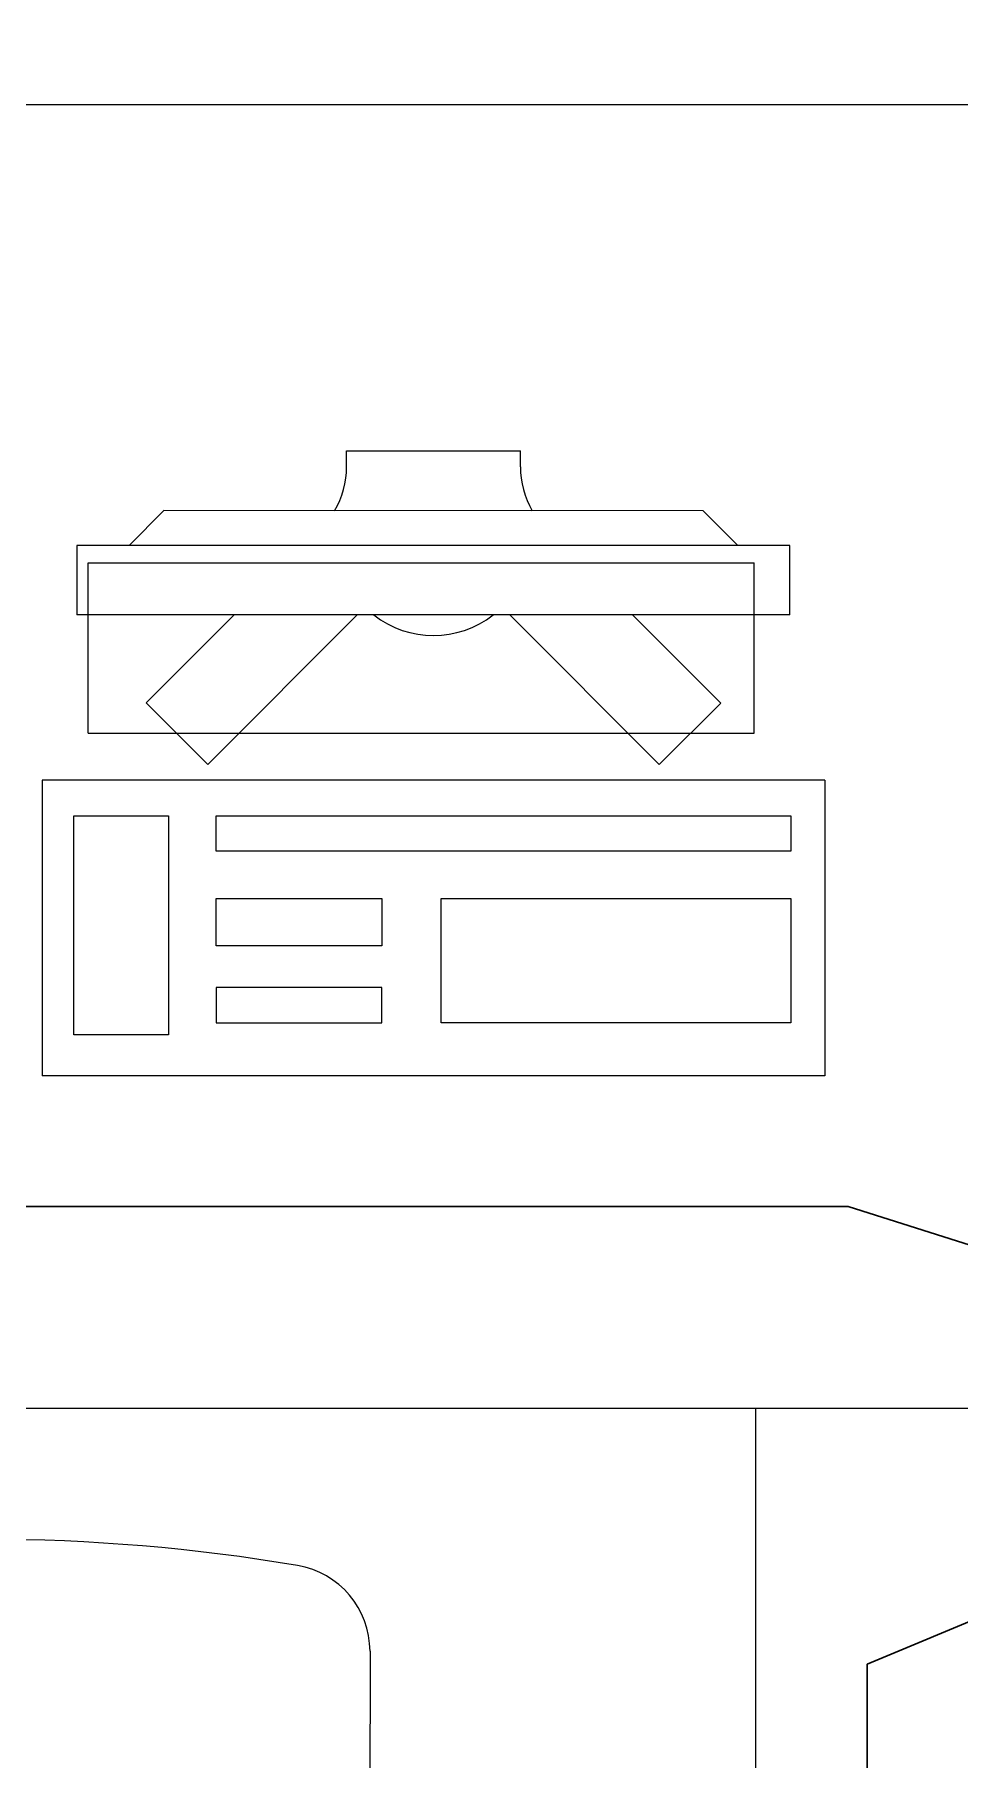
# Model space of a CAD drawing. Header units: metres. Extents: x 75097 to 220695, y -1557923 to -1361206.
# Drawn here: x 111602 to 112134, y -1425725 to -1424732 of the extents above; entities that cross this region are included whole.
import ezdxf

# ---------------------------------------------------------------- set-up
doc = ezdxf.new("R2010")
doc.units = ezdxf.units.M
doc.layers.get('0').update_dxf_attribs({"lineweight": 0})
doc.layers.add('A-100 - Copy$0$Medical Equipment and Furniture', color=8, linetype='Continuous', lineweight=0)
doc.layers.add('E-LG', color=245, linetype='Continuous', lineweight=30)

# ---------------------------------------------------------------- blocks, each defined once
blk = doc.blocks.new('A-100 - Copy$0$ITCWLS1-P')
for p, q in [((-0.17, 0.45), (-0.17, 0)), ((-0.17, 0.45), (0, 0.45)), ((0, 0.45), (0, 0)), ((-0.26509, 0.43, 0), (-0.30509, 0.43, 0)), ((-0.30509, 0.43, 0), (-0.30509, 0.02, 0)), ((-0.26509, 0.43, 0), (-0.26509, 0.02, 0)), ((-0.14957, 0.43047), (-0.12914, 0.43047)), ((-0.12914, 0.43047), (-0.12914, 0.40893)), ((-0.197, 0.40939), (-0.295, 0.40939)), ((-0.295, 0.02639), (-0.295, 0.40939)), ((-0.197, 0.02639), (-0.197, 0.40939)), ((-0.32509, 0.38, 0), (-0.30509, 0.4, 0)), ((-0.32509, 0.38, 0), (-0.32509, 0.07, 0)), ((-0.35032, 0.275), (-0.35961, 0.275)), ((-0.35961, 0.175), (-0.35961, 0.275)), ((-0.35032, 0.175), (-0.35961, 0.175)), ((-0.32509, 0.07, 0), (-0.30509, 0.05, 0)), ((-0.30509, 0.02, 0), (-0.26509, 0.02, 0)), ((-0.197, 0.02639), (-0.295, 0.02639)), ((-0.17, 0), (0, 0))]:
    blk.add_line(p, q)
at = {"extrusion": (2.48281e-10, 3.18408e-10, -1)}
for p, q in [((-0.26509, 0.33952), (-0.21443, 0.39019)), ((-0.17907, 0.35483), (-0.21443, 0.39019)), ((-0.26509, 0.26881), (-0.17907, 0.35483))]:
    blk.add_line(p, q, dxfattribs=at)
at = {"extrusion": (2.48281e-10, -3.18408e-10, -1)}
for p, q in [((-0.26509, 0.18119), (-0.17907, 0.09517)), ((-0.26509, 0.11048), (-0.21443, 0.05981)), ((-0.17907, 0.09517), (-0.21443, 0.05981))]:
    blk.add_line(p, q, dxfattribs=at)
for points in [[(-0.12914, 0.40893), (-0.12914, 0.09996), (-0.14957, 0.09996), (-0.14957, 0.43047)], [(-0.14957, 0.09997), (-0.14957, 0.09997), (-0.14957, 0.09997), (-0.14957, 0.09997), (-0.14957, 0.09997), (-0.14957, 0.09997), (-0.14957, 0.09997), (-0.14957, 0.09997), (-0.14957, 0.09997)], [(-0.14957, 0.09997), (-0.14957, 0.09997), (-0.14957, 0.09997), (-0.14957, 0.09997), (-0.14957, 0.09997), (-0.14957, 0.09997), (-0.14957, 0.09997), (-0.14957, 0.09997), (-0.14957, 0.09997), (-0.14957, 0.09997), (-0.14957, 0.09997), (-0.14957, 0.09997), (-0.14957, 0.09997), (-0.14957, 0.09997), (-0.14957, 0.09997), (-0.14957, 0.09997), (-0.14957, 0.09997), (-0.14957, 0.09997)], [(-0.14957, 0.09996), (-0.14957, 0.09996), (-0.14957, 0.09996), (-0.14957, 0.09996), (-0.14957, 0.09996), (-0.14957, 0.09996), (-0.14957, 0.09996), (-0.14957, 0.09996), (-0.14957, 0.09996), (-0.14957, 0.09996)], [(-0.14957, 0.09996), (-0.14957, 0.09996), (-0.14957, 0.09996), (-0.14957, 0.09996), (-0.14957, 0.09996), (-0.14957, 0.09996), (-0.14957, 0.09996)], [(-0.14957, 0.09997), (-0.14957, 0.09997), (-0.14957, 0.09997), (-0.14957, 0.09997), (-0.14957, 0.09997), (-0.14957, 0.09997), (-0.14957, 0.09997), (-0.14957, 0.09997), (-0.14957, 0.09997), (-0.14957, 0.09997)], [(-0.14957, 0.09997), (-0.14957, 0.09997), (-0.14957, 0.09997), (-0.14957, 0.09997), (-0.14957, 0.09997), (-0.14957, 0.09997), (-0.14957, 0.09997), (-0.14957, 0.09997), (-0.14957, 0.09997), (-0.14957, 0.09997), (-0.14957, 0.09997), (-0.14957, 0.09997), (-0.14957, 0.09997), (-0.14957, 0.09997), (-0.14957, 0.09997)], [(-0.14957, 0.09997), (-0.14957, 0.09997), (-0.14957, 0.09997), (-0.14957, 0.09997), (-0.14957, 0.09997), (-0.14957, 0.09997), (-0.14957, 0.09997), (-0.14957, 0.09997), (-0.14957, 0.09997), (-0.14957, 0.09997)], [(-0.14957, 0.09997), (-0.14957, 0.09997), (-0.14957, 0.09997), (-0.14957, 0.09997), (-0.14957, 0.09997), (-0.14957, 0.09997), (-0.14957, 0.09997), (-0.14957, 0.09997), (-0.14957, 0.09997), (-0.14957, 0.09997)], [(-0.14957, 0.09996), (-0.14957, 0.09996), (-0.14957, 0.09996), (-0.14957, 0.09996), (-0.14957, 0.09996), (-0.14957, 0.09996), (-0.14957, 0.09996), (-0.14957, 0.09996), (-0.14957, 0.09996), (-0.14957, 0.09996), (-0.14957, 0.09996), (-0.14957, 0.09996), (-0.14957, 0.09996), (-0.14957, 0.09996), (-0.14957, 0.09996), (-0.14957, 0.09996), (-0.14957, 0.09996), (-0.14957, 0.09996), (-0.14957, 0.09997), (-0.14957, 0.09997), (-0.14957, 0.09997), (-0.14957, 0.09997), (-0.14957, 0.09997), (-0.14957, 0.09997), (-0.14957, 0.09997), (-0.14957, 0.09997), (-0.14957, 0.09997), (-0.14957, 0.09997), (-0.14957, 0.09997), (-0.14957, 0.09997), (-0.14957, 0.09997), (-0.14957, 0.09997), (-0.14956, 0.09997), (-0.14956, 0.09997), (-0.14956, 0.09997), (-0.14956, 0.09996), (-0.14956, 0.09996), (-0.14956, 0.09996), (-0.14956, 0.09996), (-0.14956, 0.09996), (-0.14956, 0.09996), (-0.14956, 0.09996), (-0.14956, 0.09996), (-0.14956, 0.09996), (-0.14956, 0.09996), (-0.14956, 0.09996), (-0.14956, 0.09996), (-0.14956, 0.09996), (-0.14957, 0.09996), (-0.14957, 0.09996), (-0.14957, 0.09996), (-0.14957, 0.09996), (-0.14957, 0.09996), (-0.14957, 0.09996)], [(-0.14957, 0.09996), (-0.14957, 0.09996), (-0.14957, 0.09996), (-0.14957, 0.09996), (-0.14957, 0.09996), (-0.14957, 0.09996), (-0.14957, 0.09996), (-0.14957, 0.09996), (-0.14957, 0.09996), (-0.14957, 0.09996), (-0.14957, 0.09997), (-0.14957, 0.09997), (-0.14957, 0.09997), (-0.14957, 0.09996), (-0.14957, 0.09996), (-0.14957, 0.09996), (-0.14957, 0.09996), (-0.14957, 0.09996), (-0.14957, 0.09996), (-0.14957, 0.09997), (-0.14957, 0.09997), (-0.14957, 0.09997), (-0.14957, 0.09997), (-0.14957, 0.09997), (-0.14957, 0.09997), (-0.14957, 0.09997), (-0.14957, 0.09997), (-0.14957, 0.09997), (-0.14957, 0.09997), (-0.14957, 0.09997), (-0.14957, 0.09997), (-0.14957, 0.09997), (-0.14957, 0.09997), (-0.14957, 0.09997), (-0.14957, 0.09997), (-0.14957, 0.09997), (-0.14957, 0.09997), (-0.14957, 0.09997), (-0.14957, 0.09997), (-0.14957, 0.09997), (-0.14957, 0.09997), (-0.14957, 0.09997), (-0.14957, 0.09997), (-0.14957, 0.09997), (-0.14957, 0.09997), (-0.14957, 0.09997), (-0.14957, 0.09997), (-0.14957, 0.09997), (-0.14957, 0.09997), (-0.14957, 0.09997), (-0.14957, 0.09997), (-0.14957, 0.09997), (-0.14957, 0.09997), (-0.14957, 0.09997), (-0.14957, 0.09997), (-0.14957, 0.09997), (-0.14957, 0.09997), (-0.14957, 0.09997), (-0.14957, 0.09997), (-0.14957, 0.09997), (-0.14957, 0.09997), (-0.14957, 0.09997), (-0.14957, 0.09997), (-0.14957, 0.09997), (-0.14957, 0.09997), (-0.14957, 0.09997), (-0.14957, 0.09997), (-0.14957, 0.09997), (-0.14957, 0.09997), (-0.14957, 0.09997), (-0.14957, 0.09997), (-0.14957, 0.09997), (-0.14957, 0.09997), (-0.14957, 0.09997), (-0.14957, 0.09997), (-0.14957, 0.09997), (-0.14957, 0.09997), (-0.14957, 0.09997), (-0.14957, 0.09997), (-0.14957, 0.09997), (-0.14956, 0.09997), (-0.14957, 0.09997), (-0.14957, 0.09997), (-0.14957, 0.09997), (-0.14957, 0.09997), (-0.14956, 0.09997), (-0.14957, 0.09997), (-0.14957, 0.09997), (-0.14957, 0.09997), (-0.14957, 0.09997), (-0.14957, 0.09997), (-0.14957, 0.09997), (-0.14957, 0.09997), (-0.14957, 0.09997), (-0.14957, 0.09997), (-0.14957, 0.09997), (-0.14956, 0.09997), (-0.14957, 0.09996), (-0.14957, 0.09996), (-0.14957, 0.09996), (-0.14956, 0.09996), (-0.14957, 0.09996), (-0.14957, 0.09996), (-0.14957, 0.09996), (-0.14957, 0.09996), (-0.14957, 0.09996), (-0.14957, 0.09996), (-0.14957, 0.09996), (-0.14957, 0.09996), (-0.14957, 0.09996), (-0.14957, 0.09996)], [(-0.14957, 0.09996), (-0.14957, 0.09996), (-0.14957, 0.09996), (-0.14957, 0.09996), (-0.14957, 0.09996), (-0.14957, 0.09996), (-0.14957, 0.09996), (-0.14957, 0.09996)], [(-0.14957, 0.09996), (-0.14957, 0.09996), (-0.14957, 0.09996), (-0.14957, 0.09996), (-0.14957, 0.09996), (-0.14957, 0.09996), (-0.14957, 0.09996), (-0.14957, 0.09996), (-0.14957, 0.09996), (-0.14957, 0.09996), (-0.14957, 0.09996), (-0.14957, 0.09996), (-0.14957, 0.09996), (-0.14957, 0.09996), (-0.14957, 0.09996), (-0.14957, 0.09996), (-0.14957, 0.09996), (-0.14957, 0.09996), (-0.14957, 0.09996), (-0.14957, 0.09996), (-0.14957, 0.09996), (-0.14957, 0.09996), (-0.14957, 0.09996), (-0.14957, 0.09996), (-0.14957, 0.09996), (-0.14957, 0.09996), (-0.14957, 0.09996), (-0.14957, 0.09996), (-0.14957, 0.09996), (-0.14957, 0.09996), (-0.14957, 0.09996), (-0.14957, 0.09996), (-0.14957, 0.09996), (-0.14957, 0.09996), (-0.14957, 0.09996), (-0.14957, 0.09996), (-0.14957, 0.09996), (-0.14957, 0.09996), (-0.14957, 0.09996), (-0.14957, 0.09996), (-0.14957, 0.09996), (-0.14957, 0.09996), (-0.14957, 0.09996), (-0.14957, 0.09996), (-0.14957, 0.09996), (-0.14957, 0.09996), (-0.14957, 0.09996), (-0.14957, 0.09996), (-0.14956, 0.09996), (-0.14956, 0.09996), (-0.14956, 0.09996), (-0.14956, 0.09996), (-0.14957, 0.09996), (-0.14957, 0.09996), (-0.14957, 0.09996), (-0.14957, 0.09996), (-0.14957, 0.09996), (-0.14957, 0.09996), (-0.14956, 0.09996), (-0.14957, 0.09996), (-0.14957, 0.09996), (-0.14957, 0.09996), (-0.14957, 0.09996), (-0.14957, 0.09996), (-0.14957, 0.09996), (-0.14957, 0.09996), (-0.14957, 0.09996), (-0.14957, 0.09996), (-0.14957, 0.09996), (-0.14956, 0.09996), (-0.14956, 0.09996), (-0.14957, 0.09996), (-0.14957, 0.09996), (-0.14957, 0.09996), (-0.14957, 0.09996), (-0.14957, 0.09996), (-0.14957, 0.09996), (-0.14957, 0.09996), (-0.14957, 0.09996), (-0.14957, 0.09996), (-0.14957, 0.09996), (-0.14957, 0.09996), (-0.14957, 0.09996), (-0.14957, 0.09996), (-0.14957, 0.09996), (-0.14957, 0.09996), (-0.14957, 0.09996), (-0.14957, 0.09996), (-0.14957, 0.09996)], [(-0.14957, 0.09996), (-0.14957, 0.09996), (-0.14957, 0.09996), (-0.14957, 0.09996), (-0.14957, 0.09996), (-0.14957, 0.09996), (-0.14957, 0.09996), (-0.14957, 0.09996), (-0.14957, 0.09996), (-0.14957, 0.09996), (-0.14957, 0.09996), (-0.14957, 0.09996)], [(-0.14957, 0.09996), (-0.14957, 0.09996), (-0.14956, 0.09996), (-0.14956, 0.09996), (-0.14956, 0.09996), (-0.14956, 0.09996), (-0.14957, 0.09996)], [(-0.14957, 0.09996), (-0.14957, 0.09996), (-0.14957, 0.09996), (-0.14957, 0.09996), (-0.14957, 0.09996), (-0.14957, 0.09996), (-0.14957, 0.09996), (-0.14957, 0.09996), (-0.14957, 0.09996), (-0.14956, 0.09996), (-0.14956, 0.09996), (-0.14956, 0.09996), (-0.14956, 0.09996), (-0.14956, 0.09996), (-0.14956, 0.09996), (-0.14956, 0.09996), (-0.14957, 0.09996)]]:
    blk.add_lwpolyline(points)
for points in [[(-0.1019, 0.43047), (-0.03039, 0.43047), (-0.03039, 0.22944), (-0.1019, 0.22944)], [(-0.1019, 0.19536), (-0.07466, 0.19536), (-0.07466, 0.09996), (-0.1019, 0.09996)], [(-0.03039, 0.19536), (-0.05082, 0.19536), (-0.05082, 0.09996), (-0.03039, 0.09996)], [(-0.14956, 0.09996), (-0.14956, 0.09996), (-0.14956, 0.09996), (-0.14956, 0.09996), (-0.14956, 0.09996), (-0.14956, 0.09996), (-0.14956, 0.09996), (-0.14956, 0.09996), (-0.14957, 0.09996), (-0.14957, 0.09996), (-0.14957, 0.09996), (-0.14957, 0.09996), (-0.14957, 0.09996), (-0.14957, 0.09996), (-0.14957, 0.09996), (-0.14957, 0.09996), (-0.14957, 0.09996), (-0.14957, 0.09996), (-0.14957, 0.09996), (-0.14957, 0.09996), (-0.14957, 0.09996), (-0.14957, 0.09996), (-0.14957, 0.09996), (-0.14957, 0.09996), (-0.14957, 0.09996), (-0.14957, 0.09996), (-0.14957, 0.09996), (-0.14957, 0.09996), (-0.14957, 0.09996), (-0.14957, 0.09996), (-0.14957, 0.09996), (-0.14957, 0.09996), (-0.14957, 0.09996), (-0.14957, 0.09996), (-0.14957, 0.09996), (-0.14957, 0.09996), (-0.14957, 0.09996), (-0.14957, 0.09996), (-0.14957, 0.09996), (-0.14957, 0.09996), (-0.14957, 0.09996), (-0.14957, 0.09996), (-0.14957, 0.09996), (-0.14957, 0.09996), (-0.14957, 0.09996), (-0.14957, 0.09996), (-0.14957, 0.09996), (-0.14957, 0.09996), (-0.14957, 0.09996), (-0.14957, 0.09996), (-0.14957, 0.09996), (-0.14957, 0.09996), (-0.14957, 0.09996), (-0.14957, 0.09996), (-0.14957, 0.09996), (-0.14957, 0.09996), (-0.14957, 0.09996), (-0.14956, 0.09996), (-0.14956, 0.09996), (-0.14956, 0.09996), (-0.14956, 0.09996), (-0.14956, 0.09996), (-0.14956, 0.09996), (-0.14956, 0.09996), (-0.14956, 0.09996), (-0.14956, 0.09996), (-0.14956, 0.09996), (-0.14956, 0.09996), (-0.14956, 0.09996), (-0.14956, 0.09996), (-0.14956, 0.09996), (-0.14956, 0.09996), (-0.14956, 0.09996), (-0.14956, 0.09996), (-0.14956, 0.09996), (-0.14956, 0.09996), (-0.14956, 0.09996), (-0.14956, 0.09996), (-0.14956, 0.09996), (-0.14956, 0.09996), (-0.14956, 0.09996), (-0.14956, 0.09996), (-0.14956, 0.09996), (-0.14956, 0.09996), (-0.14956, 0.09996), (-0.14956, 0.09996), (-0.14956, 0.09996), (-0.14956, 0.09996), (-0.14956, 0.09996), (-0.14957, 0.09996), (-0.14957, 0.09996), (-0.14957, 0.09996), (-0.14957, 0.09996), (-0.14957, 0.09996), (-0.14957, 0.09996), (-0.14957, 0.09996), (-0.14957, 0.09996), (-0.14957, 0.09996), (-0.14957, 0.09996), (-0.14957, 0.09996), (-0.14957, 0.09996), (-0.14957, 0.09996), (-0.14957, 0.09996), (-0.14957, 0.09996), (-0.14957, 0.09996), (-0.14957, 0.09996), (-0.14957, 0.09996), (-0.14957, 0.09996), (-0.14957, 0.09996), (-0.14957, 0.09996), (-0.14957, 0.09996), (-0.14957, 0.09996), (-0.14957, 0.09996), (-0.14957, 0.09996), (-0.14957, 0.09996), (-0.14957, 0.09996), (-0.14957, 0.09996), (-0.14957, 0.09996), (-0.14957, 0.09996), (-0.14957, 0.09996), (-0.14957, 0.09996), (-0.14957, 0.09996), (-0.14957, 0.09996), (-0.14957, 0.09996), (-0.14957, 0.09996), (-0.14957, 0.09996), (-0.14957, 0.09996), (-0.14957, 0.09996), (-0.14957, 0.09996), (-0.14957, 0.09996), (-0.14957, 0.09996), (-0.14957, 0.09996), (-0.14957, 0.09996), (-0.14957, 0.09996), (-0.14957, 0.09996), (-0.14957, 0.09996), (-0.14957, 0.09996), (-0.14957, 0.09996), (-0.14957, 0.09996), (-0.14957, 0.09996), (-0.14957, 0.09996), (-0.14957, 0.09996), (-0.14957, 0.09996), (-0.14957, 0.09996), (-0.14957, 0.09996), (-0.14957, 0.09996), (-0.14957, 0.09996), (-0.14957, 0.09996), (-0.14957, 0.09996), (-0.14957, 0.09996), (-0.14957, 0.09996), (-0.14957, 0.09996), (-0.14957, 0.09996), (-0.14957, 0.09996), (-0.14956, 0.09996), (-0.14956, 0.09996), (-0.14956, 0.09996), (-0.14956, 0.09996), (-0.14956, 0.09996), (-0.14956, 0.09996), (-0.14956, 0.09996), (-0.14956, 0.09996), (-0.14956, 0.09996), (-0.14956, 0.09996), (-0.14956, 0.09996), (-0.14956, 0.09996), (-0.14956, 0.09996), (-0.14956, 0.09996), (-0.14956, 0.09996), (-0.14956, 0.09996), (-0.14956, 0.09996), (-0.14956, 0.09996), (-0.14956, 0.09996), (-0.14956, 0.09996), (-0.14956, 0.09996), (-0.14956, 0.09996), (-0.14956, 0.09996), (-0.14956, 0.09996), (-0.14956, 0.09996), (-0.14956, 0.09996), (-0.14956, 0.09996), (-0.14956, 0.09996), (-0.14956, 0.09996), (-0.14956, 0.09996), (-0.14956, 0.09996), (-0.14956, 0.09996), (-0.14956, 0.09996), (-0.14956, 0.09996), (-0.14956, 0.09996), (-0.14956, 0.09996), (-0.14956, 0.09996), (-0.14956, 0.09996), (-0.14956, 0.09996), (-0.14956, 0.09996), (-0.14956, 0.09996), (-0.14956, 0.09996), (-0.14956, 0.09996), (-0.14956, 0.09996), (-0.14956, 0.09996), (-0.14956, 0.09996), (-0.14956, 0.09996), (-0.14957, 0.09996), (-0.14957, 0.09996), (-0.14957, 0.09996), (-0.14957, 0.09996), (-0.14957, 0.09996), (-0.14957, 0.09996), (-0.14957, 0.09996), (-0.14957, 0.09996), (-0.14957, 0.09996), (-0.14957, 0.09996), (-0.14957, 0.09996), (-0.14957, 0.09996), (-0.14957, 0.09996), (-0.14957, 0.09996), (-0.14957, 0.09996), (-0.14957, 0.09996), (-0.14957, 0.09996), (-0.14957, 0.09996), (-0.14957, 0.09996), (-0.14957, 0.09996), (-0.14957, 0.09996), (-0.14957, 0.09996), (-0.14957, 0.09996), (-0.14957, 0.09996), (-0.14957, 0.09996), (-0.14957, 0.09996), (-0.14957, 0.09996), (-0.14957, 0.09996), (-0.14957, 0.09996), (-0.14957, 0.09996), (-0.14957, 0.09996), (-0.14957, 0.09996), (-0.14957, 0.09996), (-0.14957, 0.09996), (-0.14956, 0.09996), (-0.14956, 0.09996), (-0.14956, 0.09996), (-0.14956, 0.09996), (-0.14956, 0.09996), (-0.14956, 0.09996), (-0.14956, 0.09996), (-0.14956, 0.09996), (-0.14956, 0.09996), (-0.14956, 0.09996), (-0.14956, 0.09996), (-0.14956, 0.09996), (-0.14956, 0.09996), (-0.14956, 0.09996), (-0.14956, 0.09996), (-0.14956, 0.09996), (-0.14956, 0.09996), (-0.14956, 0.09996), (-0.14956, 0.09996), (-0.14956, 0.09996), (-0.14956, 0.09996), (-0.14956, 0.09996), (-0.14956, 0.09996), (-0.14956, 0.09996), (-0.14956, 0.09996), (-0.14956, 0.09996), (-0.14956, 0.09996), (-0.14956, 0.09996), (-0.14956, 0.09996), (-0.14956, 0.09996), (-0.14956, 0.09996), (-0.14956, 0.09996), (-0.14956, 0.09996), (-0.14956, 0.09996), (-0.14956, 0.09996), (-0.14956, 0.09996), (-0.14956, 0.09996), (-0.14956, 0.09996), (-0.14956, 0.09996), (-0.14956, 0.09996), (-0.14956, 0.09996), (-0.14956, 0.09996)], [(-0.14957, 0.09996), (-0.14957, 0.09996), (-0.14957, 0.09996), (-0.14957, 0.09996), (-0.14957, 0.09996), (-0.14957, 0.09996), (-0.14957, 0.09996), (-0.14957, 0.09996), (-0.14957, 0.09996), (-0.14957, 0.09996), (-0.14957, 0.09996), (-0.14957, 0.09996), (-0.14957, 0.09996), (-0.14957, 0.09996), (-0.14957, 0.09996), (-0.14957, 0.09996), (-0.14957, 0.09996), (-0.14957, 0.09996), (-0.14957, 0.09996), (-0.14957, 0.09996), (-0.14957, 0.09996), (-0.14957, 0.09996), (-0.14957, 0.09996), (-0.14957, 0.09996), (-0.14957, 0.09996), (-0.14957, 0.09996), (-0.14957, 0.09996), (-0.14957, 0.09996), (-0.14957, 0.09996), (-0.14957, 0.09996), (-0.14957, 0.09996), (-0.14957, 0.09996), (-0.14957, 0.09996), (-0.14957, 0.09996), (-0.14957, 0.09996), (-0.14957, 0.09996), (-0.14957, 0.09996), (-0.14957, 0.09996), (-0.14957, 0.09996), (-0.14957, 0.09996), (-0.14957, 0.09996), (-0.14957, 0.09996), (-0.14957, 0.09996), (-0.14957, 0.09996), (-0.14957, 0.09996), (-0.14957, 0.09996), (-0.14957, 0.09996), (-0.14957, 0.09996), (-0.14957, 0.09996), (-0.14957, 0.09996), (-0.14957, 0.09996), (-0.14957, 0.09996), (-0.14957, 0.09996), (-0.14957, 0.09996), (-0.14957, 0.09996), (-0.14957, 0.09996), (-0.14957, 0.09996), (-0.14957, 0.09996), (-0.14957, 0.09996), (-0.14957, 0.09996), (-0.14957, 0.09996), (-0.14957, 0.09996), (-0.14957, 0.09996), (-0.14957, 0.09996), (-0.14957, 0.09996), (-0.14957, 0.09996), (-0.14957, 0.09996), (-0.14957, 0.09996), (-0.14957, 0.09996), (-0.14957, 0.09996), (-0.14957, 0.09996), (-0.14957, 0.09996), (-0.14957, 0.09996), (-0.14957, 0.09996), (-0.14957, 0.09996), (-0.14957, 0.09996), (-0.14957, 0.09996), (-0.14957, 0.09996), (-0.14957, 0.09996), (-0.14957, 0.09996), (-0.14957, 0.09996), (-0.14957, 0.09996), (-0.14957, 0.09996), (-0.14957, 0.09996), (-0.14957, 0.09996), (-0.14957, 0.09996), (-0.14957, 0.09996), (-0.14957, 0.09996), (-0.14957, 0.09996), (-0.14957, 0.09996), (-0.14957, 0.09996), (-0.14957, 0.09996), (-0.14957, 0.09996), (-0.14957, 0.09996), (-0.14957, 0.09996), (-0.14957, 0.09996), (-0.14957, 0.09996), (-0.14957, 0.09996), (-0.14957, 0.09996), (-0.14957, 0.09996), (-0.14957, 0.09996), (-0.14957, 0.09996), (-0.14957, 0.09996), (-0.14957, 0.09996), (-0.14957, 0.09996), (-0.14957, 0.09996), (-0.14957, 0.09996), (-0.14957, 0.09996), (-0.14957, 0.09996), (-0.14957, 0.09996), (-0.14957, 0.09996), (-0.14957, 0.09996), (-0.14957, 0.09996), (-0.14957, 0.09996), (-0.14957, 0.09996), (-0.14957, 0.09996), (-0.14957, 0.09996), (-0.14957, 0.09996), (-0.14957, 0.09996), (-0.14957, 0.09996), (-0.14957, 0.09996), (-0.14957, 0.09996), (-0.14957, 0.09996), (-0.14957, 0.09996), (-0.14957, 0.09996), (-0.14957, 0.09996), (-0.14957, 0.09996), (-0.14957, 0.09996), (-0.14957, 0.09996), (-0.14957, 0.09996), (-0.14957, 0.09996), (-0.14957, 0.09996), (-0.14957, 0.09996), (-0.14957, 0.09996), (-0.14957, 0.09996), (-0.14957, 0.09996), (-0.14957, 0.09996), (-0.14957, 0.09996), (-0.14957, 0.09996), (-0.14957, 0.09996), (-0.14957, 0.09996), (-0.14957, 0.09996), (-0.14957, 0.09996), (-0.14957, 0.09996), (-0.14957, 0.09996), (-0.14957, 0.09996), (-0.14957, 0.09996), (-0.14957, 0.09996), (-0.14957, 0.09996), (-0.14957, 0.09996), (-0.14957, 0.09996), (-0.14957, 0.09996), (-0.14957, 0.09996), (-0.14957, 0.09996), (-0.14957, 0.09996), (-0.14957, 0.09996), (-0.14957, 0.09996), (-0.14957, 0.09996), (-0.14957, 0.09996), (-0.14957, 0.09996), (-0.14957, 0.09996), (-0.14957, 0.09996), (-0.14957, 0.09996), (-0.14957, 0.09996), (-0.14957, 0.09996), (-0.14957, 0.09996), (-0.14957, 0.09996), (-0.14957, 0.09996), (-0.14957, 0.09996), (-0.14957, 0.09996), (-0.14957, 0.09996), (-0.14957, 0.09996), (-0.14957, 0.09996), (-0.14957, 0.09996), (-0.14957, 0.09996), (-0.14957, 0.09996), (-0.14957, 0.09996), (-0.14957, 0.09996), (-0.14957, 0.09996), (-0.14957, 0.09996), (-0.14957, 0.09996), (-0.14957, 0.09996), (-0.14957, 0.09996), (-0.14957, 0.09996), (-0.14957, 0.09996), (-0.14957, 0.09996), (-0.14957, 0.09996), (-0.14957, 0.09996), (-0.14957, 0.09996), (-0.14957, 0.09996), (-0.14957, 0.09996), (-0.14957, 0.09996), (-0.14957, 0.09996), (-0.14957, 0.09996), (-0.14957, 0.09996), (-0.14957, 0.09996), (-0.14957, 0.09996), (-0.14957, 0.09996), (-0.14957, 0.09996), (-0.14957, 0.09996), (-0.14957, 0.09996), (-0.14957, 0.09996), (-0.14957, 0.09996), (-0.14957, 0.09996), (-0.14957, 0.09996), (-0.14957, 0.09996), (-0.14957, 0.09996), (-0.14957, 0.09996), (-0.14957, 0.09996), (-0.14957, 0.09996), (-0.14957, 0.09996), (-0.14957, 0.09996), (-0.14957, 0.09996), (-0.14957, 0.09996)], [(-0.14957, 0.09996), (-0.14957, 0.09996), (-0.14957, 0.09996), (-0.14957, 0.09996), (-0.14957, 0.09996), (-0.14957, 0.09996), (-0.14957, 0.09996), (-0.14957, 0.09996), (-0.14957, 0.09996), (-0.14957, 0.09996), (-0.14957, 0.09996), (-0.14957, 0.09996), (-0.14957, 0.09996), (-0.14957, 0.09996), (-0.14957, 0.09996), (-0.14957, 0.09996), (-0.14957, 0.09996), (-0.14957, 0.09996), (-0.14957, 0.09996), (-0.14957, 0.09996), (-0.14957, 0.09996), (-0.14957, 0.09996), (-0.14957, 0.09996), (-0.14957, 0.09996), (-0.14957, 0.09996), (-0.14957, 0.09996), (-0.14957, 0.09996), (-0.14957, 0.09996), (-0.14957, 0.09996), (-0.14957, 0.09996), (-0.14957, 0.09996), (-0.14957, 0.09996), (-0.14957, 0.09996), (-0.14957, 0.09996), (-0.14957, 0.09996), (-0.14957, 0.09996), (-0.14957, 0.09996), (-0.14957, 0.09996), (-0.14957, 0.09996), (-0.14957, 0.09996), (-0.14957, 0.09996), (-0.14957, 0.09996), (-0.14957, 0.09996), (-0.14957, 0.09996), (-0.14957, 0.09996), (-0.14957, 0.09996), (-0.14957, 0.09996), (-0.14957, 0.09996), (-0.14957, 0.09996), (-0.14957, 0.09996), (-0.14957, 0.09996), (-0.14957, 0.09996), (-0.14957, 0.09996), (-0.14957, 0.09996), (-0.14957, 0.09996), (-0.14957, 0.09996), (-0.14957, 0.09996), (-0.14957, 0.09996), (-0.14957, 0.09996), (-0.14957, 0.09996), (-0.14957, 0.09996), (-0.14957, 0.09996), (-0.14957, 0.09996), (-0.14957, 0.09996), (-0.14957, 0.09996), (-0.14957, 0.09996), (-0.14957, 0.09996), (-0.14957, 0.09996), (-0.14957, 0.09996), (-0.14957, 0.09996), (-0.14957, 0.09996), (-0.14957, 0.09996), (-0.14957, 0.09996), (-0.14957, 0.09996), (-0.14957, 0.09996), (-0.14957, 0.09996), (-0.14957, 0.09996), (-0.14957, 0.09996), (-0.14957, 0.09996), (-0.14957, 0.09996), (-0.14957, 0.09996), (-0.14957, 0.09996), (-0.14957, 0.09996), (-0.14957, 0.09996), (-0.14957, 0.09996), (-0.14957, 0.09996), (-0.14957, 0.09996), (-0.14957, 0.09996), (-0.14957, 0.09996), (-0.14957, 0.09996), (-0.14957, 0.09996), (-0.14957, 0.09996), (-0.14957, 0.09996), (-0.14957, 0.09996), (-0.14957, 0.09996), (-0.14957, 0.09996), (-0.14957, 0.09996), (-0.14957, 0.09996), (-0.14957, 0.09996), (-0.14957, 0.09996), (-0.14957, 0.09996), (-0.14957, 0.09996), (-0.14957, 0.09996), (-0.14957, 0.09996), (-0.14957, 0.09996), (-0.14957, 0.09996), (-0.14957, 0.09996), (-0.14957, 0.09996), (-0.14957, 0.09996), (-0.14957, 0.09996), (-0.14957, 0.09996), (-0.14957, 0.09996), (-0.14957, 0.09996), (-0.14957, 0.09996), (-0.14957, 0.09996), (-0.14957, 0.09996), (-0.14957, 0.09996), (-0.14957, 0.09996), (-0.14957, 0.09996), (-0.14957, 0.09996), (-0.14957, 0.09996), (-0.14957, 0.09996), (-0.14957, 0.09996), (-0.14957, 0.09996), (-0.14957, 0.09996), (-0.14957, 0.09996), (-0.14957, 0.09996), (-0.14957, 0.09996), (-0.14957, 0.09996), (-0.14957, 0.09996), (-0.14957, 0.09996), (-0.14957, 0.09996), (-0.14957, 0.09996), (-0.14957, 0.09996), (-0.14957, 0.09996), (-0.14957, 0.09996), (-0.14957, 0.09996), (-0.14957, 0.09996), (-0.14957, 0.09996), (-0.14957, 0.09996), (-0.14957, 0.09996), (-0.14957, 0.09996), (-0.14957, 0.09996), (-0.14957, 0.09996), (-0.14957, 0.09996), (-0.14957, 0.09996), (-0.14957, 0.09996), (-0.14957, 0.09996), (-0.14957, 0.09996), (-0.14957, 0.09996), (-0.14957, 0.09996), (-0.14957, 0.09996), (-0.14957, 0.09996), (-0.14957, 0.09996), (-0.14957, 0.09996), (-0.14957, 0.09996), (-0.14957, 0.09996), (-0.14957, 0.09996), (-0.14957, 0.09996), (-0.14957, 0.09996), (-0.14957, 0.09996), (-0.14957, 0.09996), (-0.14957, 0.09996), (-0.14957, 0.09996), (-0.14957, 0.09996), (-0.14957, 0.09996), (-0.14957, 0.09996), (-0.14957, 0.09996), (-0.14957, 0.09996), (-0.14957, 0.09996), (-0.14957, 0.09996), (-0.14957, 0.09996), (-0.14957, 0.09996), (-0.14957, 0.09996), (-0.14957, 0.09996), (-0.14957, 0.09996), (-0.14957, 0.09996), (-0.14957, 0.09996), (-0.14957, 0.09996), (-0.14957, 0.09996), (-0.14957, 0.09996), (-0.14957, 0.09996), (-0.14957, 0.09996), (-0.14957, 0.09996), (-0.14957, 0.09996), (-0.14957, 0.09996), (-0.14957, 0.09996), (-0.14957, 0.09996), (-0.14957, 0.09996), (-0.14957, 0.09996), (-0.14957, 0.09996), (-0.14957, 0.09996), (-0.14957, 0.09996), (-0.14957, 0.09996), (-0.14957, 0.09996), (-0.14957, 0.09996), (-0.14957, 0.09996), (-0.14957, 0.09996), (-0.14957, 0.09996), (-0.14957, 0.09996), (-0.14957, 0.09996), (-0.14957, 0.09996), (-0.14957, 0.09996), (-0.14957, 0.09996), (-0.14957, 0.09996), (-0.14957, 0.09996), (-0.14957, 0.09996), (-0.14957, 0.09996), (-0.14957, 0.09996), (-0.14957, 0.09996), (-0.14957, 0.09996), (-0.14957, 0.09996), (-0.14957, 0.09996), (-0.14957, 0.09996), (-0.14957, 0.09996), (-0.14957, 0.09996), (-0.14957, 0.09996), (-0.14957, 0.09996), (-0.14957, 0.09996)], [(-0.14957, 0.0727), (-0.02358, 0.0727), (-0.02358, 0.01818), (-0.14957, 0.01818)]]:
    blk.add_lwpolyline(points, close=True)
for centre, radius, start, end in [((-0.35032, 0.325), 0.05, 270, 300.30934), ((-0.3089, 0.225), 0.05564, 321.94311, 38.05689), ((-0.35032, 0.125), 0.05, 59.69066, 90)]:
    blk.add_arc(centre, radius, start, end)
blk = doc.blocks.new('A-100 - Copy$0$GF21043-P')
for p, q in [((0.8, 0.75), (-0.8, 0.75)), ((-0.8, 0), (0.8, 0))]:
    blk.add_line(p, q)
blk = doc.blocks.new('A-100 - Copy$0$GF21018-P')
blk.add_line((0.22049, 0.47563), (0.22049, 0.0675))
for centre, radius, start, end in [((-0.0001, -0.52948), 1.06948, 80.36712, 99.63288), ((0.17049, 0.47563), 0.05, 0, 80.36712)]:
    blk.add_arc(centre, radius, start, end)
blk = doc.blocks.new('A-100 - Copy')
at = {"layer": 'A-100 - Copy$0$Medical Equipment and Furniture'}
blk.add_line((112016.93, -1426552.69, 2.36), (112016.93, -1425522.69, 2.36), dxfattribs=at)
at = {"layer": 'A-100 - Copy$0$Medical Equipment and Furniture', "extrusion": (8.17187e-07, 1.19924e-18, 1), "xscale": 1000.000000000002, "yscale": 1000.000000000002, "zscale": 1000.000000000002}
blk.add_blockref('A-100 - Copy$0$GF21043-P', (111816.93, -1425522.69, 2.45), dxfattribs=at)
at = {"layer": 'A-100 - Copy$0$Medical Equipment and Furniture', "extrusion": (2.34751e-05, 2.20203e-06, 1), "xscale": 1000.000000000004, "yscale": 1000.000000000004, "zscale": 1000.000000000004, "rotation": 269.9985892333461}
blk.add_blockref('A-100 - Copy$0$ITCWLS1-P', (111606.55, -1425331.31, 1.85), dxfattribs=at)
at = {"layer": 'A-100 - Copy$0$Medical Equipment and Furniture', "extrusion": (8.17011e-07, -7.77426e-06, 1), "xscale": 1000.000000000003, "yscale": 1000.000000000003, "zscale": 1000.000000000003, "rotation": 359.9985892356893}
blk.add_blockref('A-100 - Copy$0$GF21018-P', (111574.55, -1426138.07, 13.54), dxfattribs=at)

msp = doc.modelspace()

# ---------------------------------------------------------------- linework, layer by layer
at = {"layer": 'E-LG', "color": 1}
msp.add_lwpolyline([(114121.89, -1438163.08), (113976.11, -1437823.14), (112072.56, -1437823.14), (112072.56, -1431171.98), (112496.89, -1430971.57), (112080.98, -1430928.87), (112080.98, -1425669.95), (112433.93, -1425522.69), (112069.94, -1425406.5), (108550.84, -1425406.5), (108550.84, -1424950.62), (108261.7, -1424857.56), (108557.55, -1424816.56), (108557.55, -1421791.1), (108261.7, -1421679.35), (108556.91, -1421628.78), (112349.37, -1421628.78), (112433.93, -1421592.45), (112335.29, -1421540.3), (108551.05, -1421540.3), (108551.05, -1418318.67), (108261.7, -1418252.69)], dxfattribs=at)

# ---------------------------------------------------------------- next in the draw order: block references
msp.add_blockref('A-100 - Copy', (0, 0))

doc.saveas('drawing.dxf')
